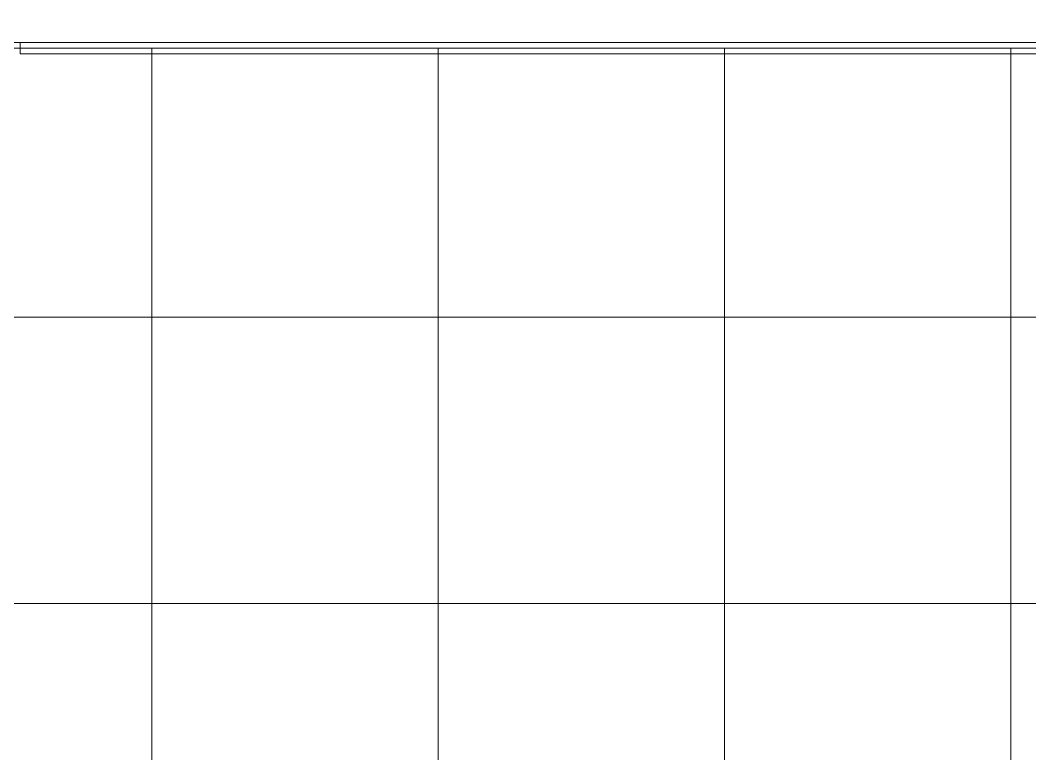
# Model space of a CAD drawing. Header units: metres. Extents: x 3856 to 4207, y -1118 to -691.
# Drawn here: x 3996.658 to 3998.456, y -991.595 to -990.287 of the extents above; entities that cross this region are included whole.
import ezdxf

# ---------------------------------------------------------------- set-up
doc = ezdxf.new("R2010")
doc.units = ezdxf.units.M
for name, color, linetype, lineweight in [('Doors', 7, 'Continuous', 9), ('Floors', 7, 'Continuous', 9), ('Surface Pattern', 7, 'Continuous', 9), ('Walls', 7, 'Continuous', 9)]:
    doc.layers.add(name, color=color, linetype=linetype, lineweight=lineweight)
doc.layers.add('ROA-E00-URB-A101-MASTER_PLAN cambio estaciomientos_dwg', color=7, linetype='Continuous', lineweight=9, true_color=0x767676)

# ---------------------------------------------------------------- blocks, each defined once
blk = doc.blocks.new('EDIFICIO TIPO A_rvt-3-IMPLANTACIÓN - KIT COMERCIAL')
at = {"layer": 'Surface Pattern', "true_color": 0x808080}
h = blk.add_hatch(dxfattribs=at)
h.set_pattern_fill('FP_64', color=8, style=0, pattern_type=2)
h.set_pattern_definition([(270, (3993.832, -925.537), (0.51, 3e-17), []), (0, (3993.832, -925.537), (0, 0.51), [])])
h.paths.add_polyline_path([(3998.8218, -996.4273), (3998.8818, -996.4273), (3998.8818, -996.1823), (3998.8218, -996.1873), (3998.8218, -994.5373), (3998.8818, -994.5373), (3998.8818, -990.3373), (3993.8318, -990.3373), (3993.8318, -994.5373), (3993.8918, -994.5373), (3993.8918, -996.1873), (3993.8318, -996.1873), (3993.8318, -996.4273), (3995.0322, -996.4273), (3995.0418, -991.6773), (3995.1218, -991.6773), (3995.1218, -991.7273), (3996.2318, -991.7273), (3996.2318, -993.6523), (3996.4818, -993.6523), (3996.492, -993.3773), (3996.5242, -993.3623), (3996.4818, -993.3623), (3996.492, -993.3373), (3996.6018, -993.3262), (3996.6562, -993.0873), (3996.4818, -993.0873), (3996.4818, -993.0623), (3996.6659, -993.0623), (3996.802, -992.5023), (3997.0631, -993.0623), (3997.0678, -993.0723), (3997.0818, -993.0773), (3997.0748, -993.0873), (3997.1913, -993.3373), (3997.196, -993.3473), (3997.21, -993.3523), (3997.203, -993.3623), (3997.3416, -993.6523), (3997.3737, -993.6523), (3997.3737, -993.6373), (3997.3416, -993.6373), (3997.3416, -993.6123), (3997.3834, -993.6123), (3997.4405, -993.3623), (3997.3416, -993.3623), (3997.3416, -993.3373), (3997.4503, -993.3373), (3997.5074, -993.0873), (3997.3416, -993.0873), (3997.3416, -993.0623), (3997.5171, -993.0623), (3997.5618, -992.8785), (3997.6818, -992.8273), (3997.6814, -996.4273)])
at = {"layer": 'Floors'}
blk.add_line((3998.8818, -990.3373), (3993.8318, -990.3373), dxfattribs=at)
at = {"layer": 'Walls', "lineweight": 18}
for p, q in [((3998.8818, -990.3273), (3996.6576, -990.3273)), ((3996.6576, -990.3273), (3996.6576, -990.3373)), ((3996.6576, -990.3373), (3998.8818, -990.3373))]:
    blk.add_line(p, q, dxfattribs=at)
at = {"layer": 'Walls'}
for p, q in [((3996.6576, -990.3373), (3998.8718, -990.3373)), ((3998.8718, -990.3373), (3996.6576, -990.3373)), ((3996.6576, -990.3473), (3996.6576, -990.3373)), ((3996.6576, -990.3373), (3996.6576, -990.3473)), ((3996.6576, -990.3473), (3998.8718, -990.3473)), ((3998.8718, -990.3473), (3996.6576, -990.3473))]:
    blk.add_line(p, q, dxfattribs=at)
blk = doc.blocks.new('ROA-E00-URB-A101-MASTER_PLAN cambio estaciomientos_dwg_Puerta metalica en rejilla - 0_70 x2_40 cm-V188-Master Plan - Etapa 1-7986575-IMPLANTACIÓN - KIT COMERCIAL')
at = {"layer": 'Doors'}
for p, q in [((0.2977, 0.0586), (0.297, 0.055)), ((-0.31, 0.05), (-0.324, 0.05)), ((-0.31, 0.01), (-0.324, 0.01))]:
    blk.add_line(p, q, dxfattribs=at)
at = {"layer": 'Doors', "flags": 128}
for points in [[(0.295, 0.055), (0.3, 0.055), (0.31, 0.055), (0.315, 0.055), (0.31, 0.055), (0.3, 0.055)], [(-0.35, 0.05), (-0.326, 0.05)], [(0.35, 0.05), (0.326, 0.05)], [(-0.325, 0.01), (-0.311, 0.01)]]:
    blk.add_lwpolyline(points, close=True, dxfattribs=at)
blk.add_lwpolyline([(0.297, 0.055), (0.2973, 0.055), (0.2981, 0.055), (0.2994, 0.055), (0.301, 0.055), (0.303, 0.055), (0.305, 0.055), (0.3071, 0.055), (0.309, 0.055), (0.3107, 0.055), (0.312, 0.055), (0.3128, 0.055), (0.313, 0.055), (0.3128, 0.055), (0.312, 0.055), (0.3107, 0.055), (0.309, 0.055), (0.3071, 0.055), (0.305, 0.055), (0.303, 0.055), (0.301, 0.055), (0.2994, 0.055), (0.2981, 0.055), (0.2973, 0.055), (0.297, 0.055), (0.2977, 0.0586)], dxfattribs=at)
at = {"layer": 'Doors'}
for centre, start, end in [((0.324, 0.049), 360, 90), ((0.324, 0.011), 270, 360)]:
    blk.add_arc(centre, 0.001, start, end, dxfattribs=at)
blk.add_open_spline([(0.324, 0.05), (0.3241, 0.05), (0.3242, 0.05), (0.3244, 0.0499), (0.3245, 0.0499), (0.3245, 0.0499)], degree=3, knots=[-1, -1, -1, -1, -0.8333333, -0.75, -0.6666667, -0.6666667, -0.6666667, -0.6666667], dxfattribs=at)
blk.add_open_spline([(0.325, 0.0107), (0.3249, 0.0107), (0.3249, 0.0106), (0.3249, 0.0105)], degree=3, dxfattribs=at)
blk = doc.blocks.new('ROA-E00-URB-A101-MASTER_PLAN cambio estaciomientos_dwg_ROA-E01-ARQ-R23_rvt-3-Master Plan - Etapa 1-7986584-IMPLANTACIÓN - KIT COMERCIAL')
at = {"layer": 'Walls', "flags": 128}
blk.add_lwpolyline([(990.3273, 3998.8818), (990.3273, 3996.6576), (990.3373, 3996.6576)], dxfattribs=at)
at = {"rotation": 270.0000000000004}
blk.add_blockref('ROA-E00-URB-A101-MASTER_PLAN cambio estaciomientos_dwg_Puerta metalica en rejilla - 0_70 x2_40 cm-V188-Master Plan - Etapa 1-7986575-IMPLANTACIÓN - KIT COMERCIAL', (990.2773, 3996.3076), dxfattribs=at)
blk = doc.blocks.new('ROA-E00-URB-A101-MASTER_PLAN cambio estaciomientos_dwg_ROA-E01-EST-R23_rvt-3-Master Plan - Etapa 1-7986862-IMPLANTACIÓN - KIT COMERCIAL')
at = {"layer": 'Walls'}
blk.add_line((990.3273, 3996.6576), (990.3273, 3998.8818), dxfattribs=at)
blk = doc.blocks.new('ROA-E00-URB-A101-MASTER_PLAN cambio estaciomientos_dwg-7942325-IMPLANTACIÓN - KIT COMERCIAL')
for name in ['ROA-E00-URB-A101-MASTER_PLAN cambio estaciomientos_dwg_ROA-E01-EST-R23_rvt-3-Master Plan - Etapa 1-7986862-IMPLANTACIÓN - KIT COMERCIAL', 'ROA-E00-URB-A101-MASTER_PLAN cambio estaciomientos_dwg_ROA-E01-ARQ-R23_rvt-3-Master Plan - Etapa 1-7986584-IMPLANTACIÓN - KIT COMERCIAL']:
    blk.add_blockref(name, (0, 0))

msp = doc.modelspace()

# ---------------------------------------------------------------- block references
at = {"lineweight": 5}
msp.add_blockref('EDIFICIO TIPO A_rvt-3-IMPLANTACIÓN - KIT COMERCIAL', (0, 0), dxfattribs=at)
at = {"layer": 'ROA-E00-URB-A101-MASTER_PLAN cambio estaciomientos_dwg', "color": 7, "rotation": 269.9999999999999}
msp.add_blockref('ROA-E00-URB-A101-MASTER_PLAN cambio estaciomientos_dwg-7942325-IMPLANTACIÓN - KIT COMERCIAL', (0, 0), dxfattribs=at)

doc.saveas('drawing.dxf')
